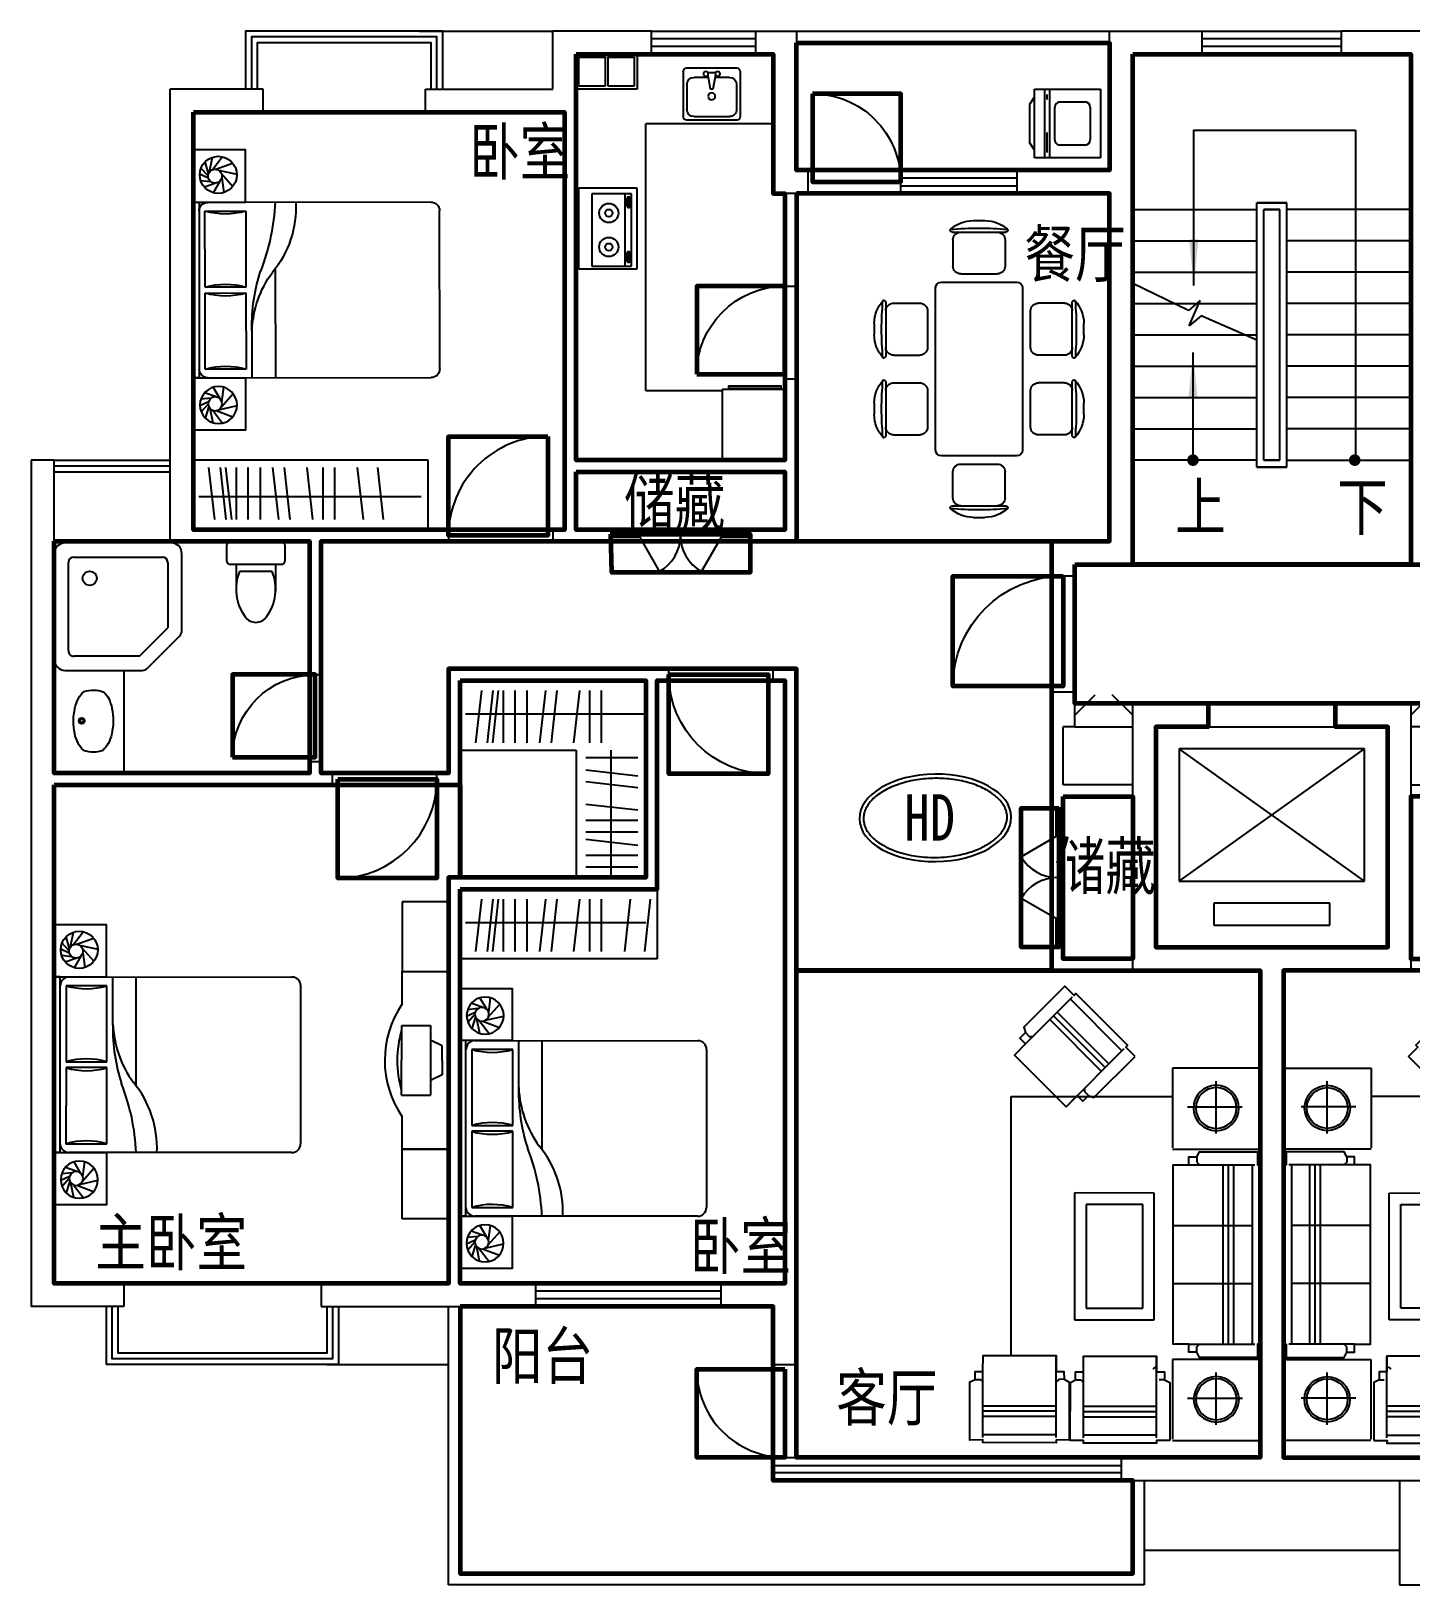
# Model space of a CAD drawing. Extents: x -631100 to -609700, y -675754 to -662354.
# Drawn here: x -631100 to -619200, y -675754 to -662354 of the extents above; entities that cross this region are included whole.
import ezdxf
from ezdxf.enums import TextEntityAlignment as Align

# ---------------------------------------------------------------- set-up
doc = ezdxf.new("R2010")
doc.units = 0
doc.header["$LTSCALE"] = 1000
doc.header["$MEASUREMENT"] = 0
doc.linetypes.add('HIDDEN2', pattern=[4, 3, -1])
doc.layers.get('0').update_dxf_attribs({"linetype": 'CONTINUOUS'})
for name, color, linetype in [('F', 8, 'CONTINUOUS'), ('F1', 223, 'CONTINUOUS'), ('FUR', 8, 'CONTINUOUS'), ('PUB_TEXT', 7, 'CONTINUOUS'), ('STAIR', 3, 'CONTINUOUS'), ('WALL', 2, 'CONTINUOUS'), ('WINDOW', 4, 'CONTINUOUS'), ('WINDOW_TEXT', 7, 'CONTINUOUS'), ('厨卫', 223, 'CONTINUOUS')]:
    doc.layers.add(name, color=color, linetype=linetype)
for name, color, linetype, lineweight in [('GT_储藏间', 50, 'CONTINUOUS', 60), ('GT_卧室', 1, 'CONTINUOUS', 60), ('GT_卫生间', 5, 'CONTINUOUS', 60), ('GT_厨房', 4, 'CONTINUOUS', 60), ('GT_客厅', 2, 'CONTINUOUS', 60), ('GT_楼梯', 130, 'CONTINUOUS', 60), ('GT_电梯', 150, 'CONTINUOUS', 60), ('GT_衣帽间', 90, 'CONTINUOUS', 60), ('GT_过道', 30, 'CONTINUOUS', 60), ('GT_门', 3, 'CONTINUOUS', 60), ('GT_阳台', 6, 'CONTINUOUS', 60), ('GT_餐厅', 3, 'CONTINUOUS', 60)]:
    doc.layers.add(name, color=color, linetype=linetype, lineweight=lineweight)
doc.styles.add('-黑体', font='simhei.ttf', dxfattribs={"width": 0.8})
doc.styles.add('DIM_FONT', font='ZBTXT.shx', dxfattribs={"width": 0.8})
doc.styles.add('SIMPLEX', font='SIMPLEX.SHX')

# ---------------------------------------------------------------- blocks, each defined once
blk = doc.blocks.new('W')
at = {"linetype": 'ByBlock'}
for p, q in [((0, 0), (0, 568.1)), ((0, 568.1), (589.95, 568.1)), ((589.95, 568.1), (589.95, 0)), ((109.25, 218.5), (109.25, 437)), ((152.95, 480.7), (437, 480.7)), ((480.7, 437), (480.7, 218.5)), ((437, 174.8), (152.95, 174.8)), ((589.95, 131.1), (0, 131.1)), ((589.95, 87.4), (0, 87.4)), ((589.95, 0), (0, 0)), ((87.4, 109.25), (43.7, 109.25)), ((65.55, 0), (131.1, -43.7)), ((546.25, 109.25), (371.45, 109.25)), ((524.4, 0), (458.85, -43.7)), ((131.1, -43.7), (458.85, -43.7))]:
    blk.add_line(p, q, dxfattribs=at)
for centre, start, end in [((152.95, 437), 90, 180), ((437, 437), 0, 90), ((152.95, 218.5), 180, 270), ((437, 218.5), 270, 0)]:
    blk.add_arc(centre, 43.7, start, end, dxfattribs=at)
blk = doc.blocks.new('A$C64F41B9B')
at = {"layer": 'F1'}
for p, q in [((513, 257), (516, 255)), ((516, 251), (516, 254))]:
    blk.add_line(p, q, dxfattribs=at)
for points in [[(12, 256, -0.098208), (73, 303, -0.066287), (156, 332, -0.052428), (266, 342, -0.052428), (376, 330, -0.066287), (459, 300, -0.093876), (516, 254, -0.171377)], [(12, 256, 0.172546), (14, 87, 0.726395)], [(518, 252, -0.172546), (514, 82, -0.726395)], [(513, 82, -0.091341), (457, 39, -0.066287), (374, 11, -0.052428), (263, 0, -0.052428), (153, 13, -0.066287), (70, 43, -0.091756), (14, 87, -0.171377)]]:
    blk.add_lwpolyline(points, format="xyb", dxfattribs=at)
for radius in [25, 15]:
    blk.add_circle((266, 272), radius, dxfattribs=at)
blk.add_arc((515, 254), 1, 359.4693, 48.1469, dxfattribs=at)
at = {"layer": 'F1', "style": 'DIM_FONT', "oblique": -180, "text_generation_flag": 4, "width": 0.8, "flags": 9}
for tag in ['XSIZE', 'YSIZE', 'XSIZE', 'YSIZE']:
    blk.add_attdef(tag, (266, 342), '', height=0.5, rotation=179.4693, dxfattribs=at)
blk = doc.blocks.new('A$C6A1B0631')
at = {"layer": 'F1'}
for p, q in [((30, 697), (470, 697)), ((0, 527), (0, 667)), ((500, 667), (500, 527)), ((470, 497), (30, 497)), ((80, 497), (80, 267)), ((390, 437), (110, 437)), ((420, 497), (420, 267))]:
    blk.add_line(p, q, dxfattribs=at)
for centre, radius, start, end in [((30, 667), 30, 90, 180), ((470, 667), 30, 0, 90), ((30, 527), 30, 180, 270), ((477, 284), 398, 157.4505, 216.6381), ((23, 284), 398, 323.3619, 22.5495), ((470, 527), 30, 270, 0), ((250, 108), 110, 213.4509, 326.5491)]:
    blk.add_arc(centre, radius, start, end, dxfattribs=at)
blk = doc.blocks.new('A$C505D2F39')
at = {"layer": 'F1'}
for p, q in [((526, 301), (0, 301)), ((0, 301), (0, 0)), ((250, 276), (25, 276)), ((25, 276), (25, 25)), ((250, 25), (250, 276)), ((501, 276), (276, 276)), ((276, 276), (276, 25)), ((501, 25), (501, 276)), ((526, 0), (526, 301)), ((0, 0), (526, 0)), ((25, 25), (250, 25)), ((276, 25), (501, 25))]:
    blk.add_line(p, q, dxfattribs=at)
blk = doc.blocks.new('M_E31EAW')
at = {"color": 0, "linetype": 'ByBlock'}
for p, q in [((0, 215), (0, -215)), ((419, 245), (31, 245)), ((82, 26), (82, 153)), ((143, 215), (358, 215)), ((419, 153), (419, -153)), ((450, -215), (450, 215)), ((41, -31), (41, 31)), ((184, 10), (61, 31)), ((184, -10), (184, 10)), ((61, -31), (184, -10)), ((82, -153), (82, -26)), ((31, -245), (419, -245)), ((358, -215), (143, -215))]:
    blk.add_line(p, q, dxfattribs=at)
for centre, radius in [((51, 51), 20.5), ((245, 0), 30.7), ((51, -51), 20.5)]:
    blk.add_circle(centre, radius, dxfattribs=at)
for centre, radius, start, end in [((31, 215), 30.7, 90, 180), ((143, 153), 61.4, 90, 180), ((358, 153), 61.4, 0, 90), ((419, 215), 30.7, 0, 90), ((31, -215), 30.7, 180, 270), ((143, -153), 61.4, 180, 270), ((358, -153), 61.4, 270, 0), ((419, -215), 30.7, 270, 0)]:
    blk.add_arc(centre, radius, start, end, dxfattribs=at)
at = {"style": 'DIM_FONT', "width": 0.8, "flags": 9}
for tag in ['XSIZE', 'YSIZE']:
    blk.add_attdef(tag, (0, 0), '', height=0.5, dxfattribs=at)
blk = doc.blocks.new('A$C11B17B17')
at = {"layer": 'FUR'}
for p, q in [((887, 1809), (986, 1809)), ((1574, 1809), (1673, 1809)), ((707, 1709), (1167, 1709)), ((712, 1641), (712, 1416)), ((1162, 1641), (1162, 1416)), ((1393, 1709), (1853, 1709)), ((1398, 1641), (1398, 1416)), ((1848, 1641), (1848, 1416)), ((779, 1349), (1094, 1349)), ((1466, 1349), (1781, 1349)), ((530, 1229), (530, 579)), ((1980, 1279), (580, 1279)), ((2030, 579), (2030, 1229)), ((100, 1134), (100, 674)), ((167, 1129), (392, 1129)), ((2392, 1129), (2167, 1129)), ((2460, 1134), (2460, 674)), ((0, 954), (0, 855)), ((460, 1062), (460, 747)), ((2100, 1062), (2100, 747)), ((2560, 954), (2560, 855)), ((167, 679), (392, 679)), ((2392, 679), (2167, 679)), ((580, 529), (1980, 529)), ((1094, 460), (779, 460)), ((1781, 460), (1466, 460)), ((712, 167), (712, 392)), ((1162, 167), (1162, 392)), ((1398, 167), (1398, 392)), ((1848, 167), (1848, 392)), ((1167, 100), (707, 100)), ((986, 0), (887, 0)), ((1853, 100), (1393, 100)), ((1673, 0), (1574, 0))]:
    blk.add_line(p, q, dxfattribs=at)
for centre, radius, start, end in [((897, 1493), 316, 91.7651, 130.7265), ((937, -969), 2713, 84.8023, 95.1977), ((976, 1493), 316, 49.2735, 88.2349), ((1584, 1493), 316, 91.7651, 130.7265), ((1623, -969), 2713, 84.8023, 95.1977), ((1663, 1493), 316, 49.2735, 88.2349), ((697, 1725), 10, 130.7265, 202.67), ((707, 1729), 20, 202.67, 270), ((779, 1641), 67.5, 90, 180), ((1094, 1641), 67.5, 0, 90), ((1167, 1729), 20, 270, 337.33), ((1176, 1725), 10, 337.33, 49.2735), ((1384, 1725), 10, 130.7265, 202.67), ((1393, 1729), 20, 202.67, 270), ((1466, 1641), 67.5, 90, 180), ((1781, 1641), 67.5, 0, 90), ((1853, 1729), 20, 270, 337.33), ((1863, 1725), 10, 337.33, 49.2735), ((779, 1416), 67.5, 180, 270), ((1094, 1416), 67.5, 270, 0), ((1466, 1416), 67.5, 180, 270), ((1781, 1416), 67.5, 270, 0), ((580, 1229), 50, 90, 180), ((1980, 1229), 50, 0, 90), ((315, 944), 316, 139.2735, 178.2349), ((2778, 904), 2713, 174.8023, 185.1977), ((84, 1143), 10, 67.33, 139.2735), ((80, 1134), 20, 0, 67.33), ((167, 1062), 67.5, 90, 180), ((392, 1062), 67.5, 0, 90), ((2167, 1062), 67.5, 90, 180), ((2392, 1062), 67.5, 0, 90), ((2480, 1134), 20, 112.67, 180), ((2476, 1143), 10, 40.7265, 112.67), ((-218, 904), 2713, 354.8023, 5.1977), ((2245, 944), 316, 1.7651, 40.7265), ((315, 864), 316, 181.7651, 220.7265), ((2245, 864), 316, 319.2735, 358.2349), ((80, 674), 20, 292.67, 0), ((167, 747), 67.5, 180, 270), ((392, 747), 67.5, 270, 0), ((2167, 747), 67.5, 180, 270), ((2392, 747), 67.5, 270, 0), ((2480, 674), 20, 180, 247.33), ((84, 665), 10, 220.7265, 292.67), ((580, 579), 50, 180, 270), ((1980, 579), 50, 270, 0), ((2476, 665), 10, 247.33, 319.2735), ((779, 392), 67.5, 90, 180), ((1094, 392), 67.5, 0, 90), ((1466, 392), 67.5, 90, 180), ((1781, 392), 67.5, 0, 90), ((779, 167), 67.5, 180, 270), ((1094, 167), 67.5, 270, 0), ((1466, 167), 67.5, 180, 270), ((1781, 167), 67.5, 270, 0), ((697, 84), 10, 157.33, 229.2735), ((707, 80), 20, 90, 157.33), ((937, 2778), 2713, 264.8023, 275.1977), ((897, 315), 316, 229.2735, 268.2349), ((976, 315), 316, 271.7651, 310.7265), ((1167, 80), 20, 22.67, 90), ((1176, 84), 10, 310.7265, 22.67), ((1384, 84), 10, 157.33, 229.2735), ((1393, 80), 20, 90, 157.33), ((1623, 2778), 2713, 264.8023, 275.1977), ((1584, 315), 316, 229.2735, 268.2349), ((1663, 315), 316, 271.7651, 310.7265), ((1853, 80), 20, 22.67, 90), ((1863, 84), 10, 310.7265, 22.67)]:
    blk.add_arc(centre, radius, start, end, dxfattribs=at)
blk = doc.blocks.new('-CG')
for p, q in [((-370, 366), (384, 366)), ((-370, -333), (-370, 355)), ((384, 366), (384, -333)), ((7, 232), (7, -220)), ((-240, 1), (232, 1)), ((384, -333), (-370, -333))]:
    blk.add_line(p, q)
for radius in [196, 176]:
    blk.add_circle((7, 11), radius)
blk = doc.blocks.new('12PCOU13')
at = {"color": 0, "linetype": 'ByBlock'}
for p, q in [((24, 37), (24, 35)), ((23, 34), (2, 34)), ((3, -34), (3, 34)), ((10, 34), (10, -34)), ((12, 34), (12, -34)), ((14, 34), (14, -34)), ((24, 35), (23, 34)), ((27, 34), (23, 34)), ((33, 11), (3, 11)), ((33, -11), (3, -11)), ((23, -34), (2, -34)), ((27, -34), (23, -34)), ((24, -35), (23, -34)), ((24, -37), (24, -35))]:
    blk.add_line(p, q, dxfattribs=at)
blk.add_lwpolyline([(1, -39), (1, -34), (0, -34), (0, 34), (1, 34), (1, 39), (23, 39), (24, 37), (27, 37), (27, 34), (33, 34), (33, -34), (27, -34), (27, -37), (24, -37), (23, -39)], close=True, dxfattribs=at)
blk = doc.blocks.new('-SOF5')
at = {"xscale": 22.75, "yscale": 22.75, "zscale": 22.75}
blk.add_blockref('12PCOU13', (-6, 890), dxfattribs=at)
blk = doc.blocks.new('A$C4D997442')
at = {"layer": 'FUR', "linetype": 'ByBlock'}
for p, q in [((1495, 3903), (1765, 3251)), ((1504, 3882), (922, 3641)), ((913, 3662), (1130, 3136)), ((982, 3494), (1565, 3735)), ((1000, 3452), (1582, 3693)), ((1017, 3410), (1600, 3651)), ((705, 3547), (123, 3305)), ((696, 3568), (966, 2916)), ((183, 3158), (766, 3399)), ((201, 3116), (783, 3357)), ((1750, 3467), (1708, 3449)), ((114, 3326), (331, 2801)), ((218, 3074), (801, 3315)), ((1083, 3191), (1096, 3220)), ((1721, 3332), (1691, 3344)), ((909, 3114), (879, 3126)), ((951, 3131), (909, 3114)), ((1041, 3173), (1083, 3191)), ((242, 2838), (284, 2855)), ((284, 2855), (297, 2885)), ((2518, 696), (1867, 966)), ((2082, 951), (2065, 909)), ((2065, 909), (2077, 879)), ((2025, 218), (2266, 801)), ((2067, 201), (2308, 783)), ((2109, 183), (2350, 766)), ((2497, 705), (2256, 123)), ((2277, 114), (1752, 331)), ((1789, 242), (1806, 284)), ((1806, 284), (1836, 297))]:
    blk.add_line(p, q, dxfattribs=at)
at = {"layer": 'FUR'}
for p, q in [((1231, 2692), (1867, 2955)), ((1867, 2955), (2285, 1945)), ((1362, 2638), (1813, 2824)), ((1813, 2824), (2155, 1999)), ((1650, 1681), (1231, 2692)), ((1704, 1812), (1362, 2638)), ((2285, 1945), (1650, 1681)), ((2155, 1999), (1704, 1812))]:
    blk.add_line(p, q, dxfattribs=at)
at = {"layer": 'FUR', "linetype": 'HIDDEN2'}
for p, q in [((609, 2768), (1464, 705)), ((1464, 705), (2749, 1237))]:
    blk.add_line(p, q, dxfattribs=at)
at = {"layer": 'FUR', "linetype": 'ByBlock'}
for points in [[(1592, 3968), (1486, 3924), (1478, 3945), (895, 3704), (904, 3683), (799, 3639), (991, 3177), (1041, 3173), (1067, 3110), (1130, 3136), (1183, 3010), (1765, 3251), (1713, 3378), (1776, 3404), (1750, 3467), (1783, 3505)], [(793, 3632), (687, 3589), (679, 3610), (96, 3368), (105, 3347), (0, 3304), (192, 2841), (242, 2838), (268, 2775), (331, 2801), (384, 2675), (966, 2916), (914, 3042), (977, 3068), (951, 3131), (984, 3170)], [(2583, 793), (2539, 687), (2560, 679), (2319, 96), (2298, 105), (2255, 0), (1792, 192), (1789, 242), (1726, 268), (1752, 331), (1626, 384), (1867, 966), (1993, 914), (2019, 977), (2082, 951), (2120, 984)]]:
    blk.add_lwpolyline(points, close=True, dxfattribs=at)
at = {"layer": 'FUR', "rotation": 22.50000000001256}
for p in [(2096, 3780), (3057, 1459)]:
    blk.add_blockref('-CG', p, dxfattribs=at)
at = {"layer": 'FUR', "xscale": -1, "rotation": 22.50000000001256}
blk.add_blockref('-SOF5', (3260, 1960), dxfattribs=at)
blk = doc.blocks.new('M_C5')
for p, q in [((-60, 63), (-50, 152)), ((-28, 86), (7, 160)), ((-9, 88), (59, 149)), ((-54, -14), (-154, 45)), ((-71, 21), (-106, 120)), ((12, 83), (112, 114)), ((26, 75), (152, 50)), ((42, 53), (156, -35)), ((48, 21), (102, -123)), ((-26, -30), (-153, -47)), ((14, -26), (-99, -126)), ((41, -2), (5, -160))]:
    blk.add_line(p, q)
for centre, radius in [((0, 0), 160), ((-11, 28), 60)]:
    blk.add_circle(centre, radius)
at = {"width": 0.8, "flags": 9}
for tag in ['XSIZE', 'YSIZE']:
    blk.add_attdef(tag, (0, 0), '', height=0.5, dxfattribs=at)
blk = doc.blocks.new('A$C20066346')
at = {"layer": 'FUR'}
for p, q in [((0, 2133), (0, 2733)), ((0, 2733), (400, 2733)), ((400, 2733), (400, 2133)), ((0, 600), (0, 2134)), ((0, 2134), (400, 2134)), ((400, 2133), (0, 2133)), ((400, 2134), (400, 1853)), ((400, 880), (400, 600)), ((400, 600), (0, 600)), ((400, 600), (0, 600)), ((0, 600), (0, 0)), ((400, 0), (400, 600)), ((0, 0), (400, 0))]:
    blk.add_line(p, q, dxfattribs=at)
at = {"layer": 'FUR', "linetype": 'ByBlock'}
for p, q in [((404, 1667), (154, 1667)), ((154, 1067), (154, 1667)), ((404, 1667), (404, 1067)), ((54, 1492), (154, 1542)), ((54, 1367), (54, 1492)), ((54, 1367), (54, 1242)), ((54, 1242), (154, 1192)), ((404, 1067), (154, 1067))]:
    blk.add_line(p, q, dxfattribs=at)
at = {"layer": 'FUR'}
blk.add_arc((-315, 1367), 865, 325.7553, 34.2447, dxfattribs=at)
at = {"layer": 'FUR', "linetype": 'ByBlock'}
blk.add_arc((-483, 1367), 925, 343.6295, 16.3705, dxfattribs=at)
blk = doc.blocks.new('BED2')
at = {"layer": 'FUR'}
for p, q in [((-2124, -681), (-2124, 681)), ((-2049, 757), (-126, 757)), ((-101, 681), (-454, 681)), ((-454, 681), (-454, 25)), ((-101, 25), (-101, 681)), ((-50, 757), (-50, -757)), ((-50, 757), (0, 757)), ((0, 757), (0, -757)), ((-707, 177), (-707, -757)), ((-454, 25), (-101, 25)), ((-101, -25), (-454, -25)), ((-454, -25), (-454, -681)), ((-101, -681), (-101, -25)), ((-505, -341), (-505, -757)), ((-126, -757), (-2049, -757)), ((-454, -681), (-101, -681)), ((-50, -757), (0, -757))]:
    blk.add_line(p, q, dxfattribs=at)
for centre, radius, start, end in [((-2049, 681), 75.7, 90, 180), ((6, 719), 892, 177.5673, 219.5461), ((1149, 842), 1857, 182.616, 201.4069), ((-278, 1287), 631, 253.7398, 286.2602), ((-126, 681), 75.7, 0, 90), ((-1432, -394), 928, 2.5398, 36.0403), ((-2088, -320), 1584, 359.2582, 17.8034), ((-278, -580), 631, 73.7398, 106.2602), ((-278, 580), 631, 253.7398, 286.2602), ((-278, -1287), 631, 73.7398, 106.2602), ((-2049, -681), 75.7, 180, 270), ((-126, -681), 75.7, 270, 0)]:
    blk.add_arc(centre, radius, start, end, dxfattribs=at)
blk = doc.blocks.new('_WBLK')
for p, q in [((-0.5, 0.5), (0.5, 0.5)), ((0.5, 0.167), (-0.5, 0.167)), ((0.5, -0.167), (-0.5, -0.167)), ((-0.5, -0.5), (0.5, -0.5))]:
    blk.add_line(p, q)
at = {"layer": 'WINDOW_TEXT', "style": 'SIMPLEX', "flags": 9}
blk.add_attdef('A', text='', height=1, dxfattribs=at).set_placement((0, 1.5), align=Align.MIDDLE)
blk = doc.blocks.new('_ARROW')
blk.add_solid([(0, 0), (-1, 0.1), (-1, -0.1)])
blk = doc.blocks.new('_DBLK')
blk.add_line((-0.45, 0), (-0.45, -0.95))
blk.add_arc((-0.45, 0), 0.95, 270, 0)
at = {"layer": 'WINDOW_TEXT', "style": 'SIMPLEX', "flags": 9}
blk.add_attdef('A', text='', height=1, dxfattribs=at).set_placement((0, 1.5), align=Align.MIDDLE)
blk = doc.blocks.new('M_A7VJZ')
for p, q in [((-0.5, 0), (-0.146, -0.354)), ((0.5, 0), (0.146, -0.354))]:
    blk.add_line(p, q)
blk = doc.blocks.new('M_A8WDW')
for p, q in [((-0.5, 0.011), (-0.299, 0.011)), ((-0.3, 0), (-0.15, -0.26)), ((-0.299, -0.013), (-0.299, 0.013)), ((0.3, 0), (0.15, -0.26)), ((0.299, -0.013), (0.299, 0.013)), ((0.299, 0.011), (0.5, 0.011)), ((-0.5, -0.011), (-0.299, -0.011)), ((0.299, -0.011), (0.5, -0.011))]:
    blk.add_line(p, q)
for centre, start, end in [((-0.3, 0), 300, 0), ((0.3, 0), 180, 240)]:
    blk.add_arc(centre, 0.3, start, end)
blk = doc.blocks.new('M_E27FMO')
at = {"color": 0, "linetype": 'ByBlock'}
for p, q in [((-185.9, 0.6), (-549.7, 0.6)), ((-599.7, -49.4), (-599.7, -549.4)), ((-508.1, -66.1), (-199.7, -66.1)), ((-66.4, -199.4), (-199.7, -66.1)), ((-9.5, -162.1), (-162.4, -9.2)), ((-533.1, -507.8), (-533.1, -91.1)), ((-66.4, -199.4), (-66.4, -507.8)), ((0.3, -549.4), (0.3, -185.6)), ((-91.4, -532.8), (-508.1, -532.8)), ((-549.7, -599.4), (-49.7, -599.4))]:
    blk.add_line(p, q, dxfattribs=at)
blk.add_circle((-433.1, -432.8), 33.3, dxfattribs=at)
for centre, radius, start, end in [((-549.7, -49.4), 50, 90, 180), ((-185.9, -32.8), 33.3, 45, 90), ((-508.1, -91.1), 25, 90, 180), ((-33.1, -185.6), 33.3, 0, 45), ((-508.1, -507.8), 25, 180, 270), ((-91.4, -507.8), 25, 270, 0), ((-549.7, -549.4), 50, 180, 270), ((-49.7, -549.4), 50, 270, 0)]:
    blk.add_arc(centre, radius, start, end, dxfattribs=at)
at = {"style": 'DIM_FONT', "width": 0.8, "flags": 9}
for tag in ['XSIZE', 'YSIZE']:
    blk.add_attdef(tag, (0, 0), '', height=0.5, dxfattribs=at)

msp = doc.modelspace()

# ---------------------------------------------------------------- linework, layer by layer
at = {"layer": 'F1'}
for p, q in [((-624700, -663154), (-625800, -663154)), ((-625800, -665454), (-625800, -663154)), ((-625921, -663758), (-626264, -663758)), ((-626264, -663758), (-626264, -664381)), ((-625977, -664381), (-625977, -663758)), ((-625953, -663783), (-625943, -663783)), ((-625928, -663800), (-625945, -663800)), ((-625945, -663800), (-625945, -663865)), ((-625928, -663865), (-625928, -663800)), ((-625921, -664381), (-625921, -663758)), ((-625955, -663875), (-625943, -663875)), ((-625945, -663865), (-625928, -663865)), ((-625955, -664348), (-625943, -664348)), ((-625953, -664256), (-625943, -664256)), ((-625945, -664273), (-625945, -664338)), ((-625928, -664273), (-625945, -664273)), ((-625945, -664338), (-625928, -664338)), ((-625928, -664338), (-625928, -664273)), ((-626264, -664381), (-625921, -664381)), ((-625140, -665444), (-625140, -666054)), ((-624600, -665444), (-625140, -665444)), ((-625800, -665454), (-625140, -665454)), ((-630300, -667867), (-630300, -668754))]:
    msp.add_line(p, q, dxfattribs=at)
at = {"layer": 'F1', "linetype": 'Continuous'}
for p, q in [((-626377, -664407), (-626377, -663707)), ((-626377, -663707), (-625877, -663707)), ((-625877, -663707), (-625877, -664407)), ((-625877, -664407), (-626377, -664407))]:
    msp.add_line(p, q, dxfattribs=at)
at = {"layer": 'F1'}
for points in [[(-625953, -663783, 0.259034), (-625957, -663785, 0.076276), (-625962, -663797, 0.036515), (-625964, -663810, 0.026615), (-625965, -663829, 0.026615), (-625964, -663848, 0.036515), (-625962, -663862, 0.076276), (-625957, -663873, 0.259034), (-625953, -663875, 0.078462), (-625952, -663875, 0.056762)], [(-625943, -663783, 0.259034), (-625946, -663785, 0.076276), (-625951, -663797, 0.036515), (-625954, -663810, 0.026615), (-625955, -663829, 0.026615), (-625954, -663848, 0.036515), (-625951, -663862, 0.076276), (-625946, -663873, 0.259034), (-625943, -663875, 0.259034), (-625939, -663873, 0.056762), (-625935, -663865, 0.036515)], [(-625934, -663800, 0.008736), (-625935, -663797, 0.076276), (-625939, -663785, 0.259034), (-625943, -663783, 0.259034)], [(-625953, -664256, 0.259034), (-625957, -664258, 0.076276), (-625962, -664270, 0.036515), (-625964, -664283, 0.026615), (-625965, -664302, 0.026615), (-625964, -664321, 0.036515), (-625962, -664335, 0.076276), (-625957, -664346, 0.259034), (-625953, -664348, 0.078462), (-625952, -664348, 0.056762)], [(-625943, -664256, 0.259034), (-625946, -664258, 0.076276), (-625951, -664270, 0.036515), (-625954, -664283, 0.026615), (-625955, -664302, 0.026615), (-625954, -664321, 0.036515), (-625951, -664335, 0.076276), (-625946, -664346, 0.259034), (-625943, -664348, 0.259034), (-625939, -664346, 0.056762), (-625935, -664338, 0.036515)], [(-625934, -664273, 0.008736), (-625935, -664270, 0.076276), (-625939, -664258, 0.259034), (-625943, -664256, 0.259034)]]:
    msp.add_lwpolyline(points, format="xyb", dxfattribs=at)
msp.add_lwpolyline([(-625082, -665437), (-625082, -665412), (-624635, -665412), (-624635, -665437)], close=True, dxfattribs=at)
at = {"layer": 'F1', "linetype": 'Continuous'}
for centre, radius in [((-626118, -663923), 82.5), ((-626118, -663923), 31.6), ((-626118, -664216), 82.5), ((-626118, -664216), 31.6)]:
    msp.add_circle(centre, radius, dxfattribs=at)
at = {"layer": 'FUR'}
for p, q in [((-627676, -666054), (-629700, -666054)), ((-627676, -666654), (-627676, -666054)), ((-629517, -666567), (-629567, -666117)), ((-629417, -666567), (-629467, -666117)), ((-629370, -666567), (-629420, -666117)), ((-629329, -666567), (-629329, -666117)), ((-629229, -666567), (-629229, -666117)), ((-629123, -666567), (-629123, -666117)), ((-628965, -666567), (-629015, -666117)), ((-628865, -666567), (-628915, -666117)), ((-628670, -666567), (-628720, -666117)), ((-628582, -666567), (-628582, -666117)), ((-628482, -666567), (-628482, -666117)), ((-628234, -666567), (-628284, -666117)), ((-628060, -666567), (-628110, -666117)), ((-629655, -666367), (-627737, -666367)), ((-627217, -668041), (-627267, -668491)), ((-627117, -668041), (-627167, -668491)), ((-627071, -668041), (-627121, -668491)), ((-627029, -668041), (-627029, -668491)), ((-626929, -668041), (-626929, -668491)), ((-626824, -668041), (-626824, -668491)), ((-626665, -668041), (-626715, -668491)), ((-626565, -668041), (-626615, -668491)), ((-626371, -668041), (-626421, -668491)), ((-626283, -668041), (-626283, -668491)), ((-626183, -668041), (-626183, -668491)), ((-627355, -668241), (-625800, -668241)), ((-627400, -668554), (-626400, -668554)), ((-626400, -668554), (-626400, -669654)), ((-625867, -668620), (-626317, -668620)), ((-626100, -668554), (-626100, -669654)), ((-625867, -668779), (-626317, -668729)), ((-625867, -668879), (-626317, -668829)), ((-625867, -669073), (-626317, -669023)), ((-625867, -669161), (-626317, -669161)), ((-625867, -669261), (-626317, -669261)), ((-625867, -669376), (-626317, -669326)), ((-625867, -669464), (-626317, -669464)), ((-625867, -669564), (-626317, -669564)), ((-627217, -669841), (-627267, -670291)), ((-627117, -669841), (-627167, -670291)), ((-627071, -669841), (-627121, -670291)), ((-627029, -669841), (-627029, -670291)), ((-626929, -669841), (-626929, -670291)), ((-626824, -669841), (-626824, -670291)), ((-626665, -669841), (-626715, -670291)), ((-626565, -669841), (-626615, -670291)), ((-626371, -669841), (-626421, -670291)), ((-626283, -669841), (-626283, -670291)), ((-626183, -669841), (-626183, -670291)), ((-625934, -669841), (-625984, -670291)), ((-625760, -669841), (-625810, -670291)), ((-625700, -669754), (-625700, -670354)), ((-627355, -670041), (-625800, -670041)), ((-625700, -670354), (-627400, -670354))]:
    msp.add_line(p, q, dxfattribs=at)
for points in [[(-629702, -663828), (-629252, -663828), (-629252, -663378), (-629702, -663378)], [(-629700, -665345), (-629250, -665345), (-629250, -665795), (-629700, -665795)], [(-630900, -670511), (-630450, -670511), (-630450, -670061), (-630900, -670061)], [(-627400, -670610), (-626950, -670610), (-626950, -671060), (-627400, -671060)], [(-630900, -672025), (-630450, -672025), (-630450, -672475), (-630900, -672475)], [(-627401, -672574), (-626951, -672574), (-626951, -673024), (-627401, -673024)]]:
    msp.add_lwpolyline(points, close=True, dxfattribs=at)
at = {"layer": 'GT_储藏间'}
for points in [[(-626400, -666154), (-624600, -666154), (-624600, -666654), (-626400, -666654), (-626400, -666154)], [(-622200, -668954), (-621600, -668954), (-621600, -670354), (-622200, -670354), (-622200, -668954)], [(-618600, -668954), (-619200, -668954), (-619200, -670354), (-618600, -670354), (-618600, -668954)]]:
    msp.add_lwpolyline(points, dxfattribs=at)
at = {"layer": 'GT_卧室'}
for points in [[(-629700, -663054), (-626500, -663054), (-626500, -666654), (-629700, -666654), (-629700, -663054)], [(-627400, -669754), (-625700, -669754), (-625700, -667954), (-624600, -667954), (-624600, -673154), (-627400, -673154), (-627400, -669754)], [(-630900, -668854), (-627400, -668854), (-627400, -669654), (-627500, -669654), (-627500, -673154), (-630900, -673154), (-630900, -668854)]]:
    msp.add_lwpolyline(points, dxfattribs=at)
at = {"layer": 'GT_卫生间'}
msp.add_lwpolyline([(-630900, -666754), (-628700, -666754), (-628700, -668754), (-630900, -668754), (-630900, -666754)], dxfattribs=at)
at = {"layer": 'GT_厨房'}
msp.add_lwpolyline([(-626400, -662554), (-624700, -662554), (-624700, -663754), (-624600, -663754), (-624600, -666054), (-626400, -666054), (-626400, -662554)], dxfattribs=at)
at = {"layer": 'GT_客厅'}
for points in [[(-624500, -670454), (-620500, -670454), (-620500, -674654), (-624500, -674654), (-624500, -670454)], [(-616300, -670454), (-620300, -670454), (-620300, -674654), (-616300, -674654), (-616300, -670454)]]:
    msp.add_lwpolyline(points, dxfattribs=at)
at = {"layer": 'GT_楼梯'}
msp.add_lwpolyline([(-621600, -662554), (-619200, -662554), (-619200, -666954), (-621600, -666954), (-621600, -662554)], dxfattribs=at)
at = {"layer": 'GT_电梯'}
msp.add_lwpolyline([(-620950, -668154), (-620950, -668354), (-621400, -668354), (-621400, -670254), (-619400, -670254), (-619400, -668354), (-619850, -668354), (-619850, -668154), (-620950, -668154)], dxfattribs=at)
at = {"layer": 'GT_衣帽间'}
msp.add_lwpolyline([(-627400, -667954), (-625800, -667954), (-625800, -669654), (-627400, -669654), (-627400, -667954)], dxfattribs=at)
at = {"layer": 'GT_过道'}
for points in [[(-622300, -666754), (-622300, -670454), (-624500, -670454), (-624500, -667854), (-627500, -667854), (-627500, -668754), (-628600, -668754), (-628600, -666754), (-622300, -666754)], [(-622100, -666954), (-618700, -666954), (-618700, -668154), (-622100, -668154), (-622100, -666954)]]:
    msp.add_lwpolyline(points, dxfattribs=at)
at = {"layer": 'GT_门'}
for points in [[(-624360, -662894), (-624360, -663654), (-623600, -663654), (-623600, -662894), (-624360, -662894)], [(-625360, -665314), (-624600, -665314), (-624600, -664554), (-625360, -664554), (-625360, -665314)], [(-626645, -665849), (-626645, -666704), (-627500, -666704), (-627500, -665849), (-626645, -665849)], [(-626100, -666691), (-624900, -666691), (-624900, -667023), (-626093, -667023), (-626100, -666691)], [(-622200, -667054), (-622200, -668004), (-623150, -668004), (-623150, -667054), (-622200, -667054)], [(-629363, -668616), (-628650, -668616), (-628650, -667904), (-629363, -667904), (-629363, -668616)], [(-625600, -667904), (-624745, -667904), (-624745, -668759), (-625600, -668759), (-625600, -667904)], [(-628455, -668804), (-627600, -668804), (-627600, -669659), (-628455, -669659), (-628455, -668804)], [(-622237, -669054), (-622237, -670254), (-622562, -670254), (-622562, -669054), (-622237, -669054)], [(-624600, -673894), (-624600, -674654), (-625360, -674654), (-625360, -673894), (-624600, -673894)]]:
    msp.add_lwpolyline(points, dxfattribs=at)
at = {"layer": 'GT_阳台'}
for points in [[(-624500, -662454), (-621800, -662454), (-621800, -663554), (-624500, -663554), (-624500, -662454)], [(-627400, -673354), (-627400, -675654), (-621600, -675654), (-621600, -674854), (-624700, -674854), (-624700, -673354), (-627400, -673354)]]:
    msp.add_lwpolyline(points, dxfattribs=at)
at = {"layer": 'GT_餐厅'}
msp.add_lwpolyline([(-624500, -663754), (-624500, -666754), (-621800, -666754), (-621800, -663754), (-624500, -663754)], dxfattribs=at)
at = {"layer": 'PUB_TEXT', "extrusion": (0, 0, -1)}
msp.add_ellipse((-623302, -669139), major_axis=(655, 8), ratio=0.575668, dxfattribs=at)
at = {"layer": 'PUB_TEXT'}
msp.add_open_spline([(-622683, -669131), (-622683, -669143), (-622684, -669155), (-622688, -669178), (-622692, -669190), (-622701, -669214), (-622706, -669226), (-622720, -669249), (-622728, -669261), (-622747, -669284), (-622758, -669295), (-622781, -669317), (-622794, -669328), (-622822, -669349), (-622837, -669359), (-622869, -669378), (-622887, -669387), (-622923, -669405), (-622942, -669413), (-622981, -669428), (-623001, -669434), (-623044, -669447), (-623065, -669452), (-623110, -669462), (-623132, -669466), (-623186, -669474), (-623218, -669477), (-623281, -669481), (-623313, -669481), (-623377, -669479), (-623409, -669477), (-623471, -669469), (-623501, -669464), (-623561, -669452), (-623589, -669444), (-623644, -669426), (-623670, -669416), (-623719, -669394), (-623742, -669382), (-623781, -669359), (-623797, -669348), (-623826, -669325), (-623839, -669313), (-623863, -669289), (-623873, -669276), (-623891, -669251), (-623898, -669238), (-623910, -669212), (-623914, -669199), (-623920, -669173), (-623922, -669160), (-623922, -669134), (-623921, -669121), (-623915, -669095), (-623911, -669082), (-623900, -669056), (-623893, -669043), (-623876, -669017), (-623866, -669004), (-623844, -668979), (-623831, -668967), (-623802, -668943), (-623786, -668932), (-623752, -668910), (-623734, -668899), (-623695, -668880), (-623675, -668871), (-623632, -668854), (-623610, -668846), (-623563, -668832), (-623539, -668826), (-623490, -668816), (-623465, -668811), (-623414, -668804), (-623388, -668802), (-623336, -668798), (-623310, -668798), (-623258, -668798), (-623232, -668799), (-623180, -668803), (-623154, -668806), (-623104, -668814), (-623080, -668819), (-623032, -668830), (-623008, -668837), (-622964, -668851), (-622942, -668859), (-622901, -668877), (-622882, -668886), (-622845, -668906), (-622828, -668917), (-622796, -668939), (-622782, -668951), (-622756, -668975), (-622745, -668987), (-622725, -669012), (-622716, -669025), (-622702, -669051), (-622696, -669064), (-622688, -669089), (-622685, -669102), (-622683, -669121), (-622683, -669126), (-622683, -669131)], degree=3, knots=[0, 0, 0, 0, 0.111955, 0.111955, 0.22391, 0.22391, 0.335866, 0.335866, 0.447821, 0.447821, 0.559776, 0.559776, 0.671731, 0.671731, 0.783686, 0.783686, 0.895642, 0.895642, 1.007597, 1.007597, 1.119552, 1.119552, 1.231507, 1.231507, 1.343463, 1.343463, 1.494306, 1.494306, 1.645149, 1.645149, 1.795993, 1.795993, 1.946836, 1.946836, 2.09768, 2.09768, 2.248523, 2.248523, 2.399367, 2.399367, 2.523005, 2.523005, 2.646644, 2.646644, 2.770283, 2.770283, 2.893921, 2.893921, 3.01756, 3.01756, 3.141199, 3.141199, 3.264838, 3.264838, 3.388476, 3.388476, 3.512115, 3.512115, 3.635754, 3.635754, 3.759392, 3.759392, 3.883031, 3.883031, 4.00667, 4.00667, 4.130308, 4.130308, 4.253947, 4.253947, 4.377586, 4.377586, 4.501224, 4.501224, 4.624863, 4.624863, 4.748502, 4.748502, 4.87214, 4.87214, 4.995779, 4.995779, 5.119418, 5.119418, 5.243056, 5.243056, 5.366695, 5.366695, 5.490334, 5.490334, 5.613973, 5.613973, 5.737611, 5.737611, 5.86125, 5.86125, 5.984889, 5.984889, 6.108527, 6.108527, 6.232166, 6.232166, 6.283185, 6.283185, 6.283185, 6.283185], dxfattribs=at)
at = {"layer": 'STAIR'}
for p, q in [((-627750, -662354), (-626600, -662354)), ((-624500, -662354), (-621800, -662354)), ((-624500, -662454), (-621800, -662454)), ((-619678, -663208), (-619678, -666054)), ((-620530, -663834), (-620270, -663834)), ((-620530, -666114), (-620530, -663834)), ((-620270, -663834), (-620530, -663834)), ((-620270, -666114), (-620270, -663834)), ((-621600, -663894), (-620530, -663894)), ((-620470, -663894), (-620330, -663894)), ((-620470, -666054), (-620470, -663894)), ((-620330, -663894), (-620470, -663894)), ((-620330, -666054), (-620330, -663894)), ((-619200, -663894), (-620270, -663894)), ((-621600, -664164), (-620530, -664164)), ((-619200, -664164), (-620270, -664164)), ((-621600, -664434), (-620530, -664434)), ((-619200, -664434), (-620270, -664434)), ((-621120, -664763), (-621600, -664532)), ((-621600, -664704), (-620530, -664704)), ((-621017, -664677), (-621120, -664763)), ((-621112, -664897), (-621017, -664677)), ((-619200, -664704), (-620270, -664704)), ((-621010, -664811), (-621112, -664897)), ((-620530, -665019), (-621010, -664811)), ((-621600, -664974), (-620530, -664974)), ((-619200, -664974), (-620270, -664974)), ((-621600, -665244), (-620530, -665244)), ((-619200, -665244), (-620270, -665244)), ((-621600, -665514), (-620530, -665514)), ((-619200, -665514), (-620270, -665514)), ((-621600, -665784), (-620530, -665784)), ((-619200, -665784), (-620270, -665784)), ((-620530, -666054), (-621600, -666054)), ((-620270, -666114), (-620530, -666114)), ((-620530, -666114), (-620270, -666114)), ((-620330, -666054), (-620470, -666054)), ((-620470, -666054), (-620330, -666054)), ((-620270, -666054), (-619200, -666054)), ((-620950, -668354), (-619850, -668354)), ((-619600, -669684), (-621200, -668544)), ((-621200, -669684), (-619600, -668544)), ((-621200, -668544), (-621200, -669684)), ((-619600, -668544), (-621200, -668544)), ((-619600, -669684), (-619600, -668544)), ((-621200, -669684), (-619600, -669684)), ((-620900, -669874), (-620900, -670064)), ((-619900, -669874), (-620900, -669874)), ((-619900, -670064), (-619900, -669874)), ((-620900, -670064), (-619900, -670064)), ((-627500, -675754), (-627500, -673354)), ((-627400, -675654), (-627400, -673354)), ((-628550, -673854), (-627500, -673854)), ((-621600, -674854), (-621600, -675654)), ((-621500, -674854), (-621500, -675754)), ((-619300, -674854), (-619300, -675754)), ((-621500, -675454), (-619300, -675454)), ((-621500, -675754), (-627500, -675754)), ((-621600, -675654), (-627400, -675654)), ((-619300, -675754), (-613300, -675754))]:
    msp.add_line(p, q, dxfattribs=at)
for points in [[(-621073, -664549), (-621073, -663208), (-619678, -663208)], [(-621080, -665125), (-621080, -666054)]]:
    msp.add_lwpolyline(points, dxfattribs=at)
at = {"layer": 'STAIR', "const_width": 50}
for points in [[(-621105, -666054, 1), (-621055, -666054, 1)], [(-619710, -666054, 1), (-619660, -666054, 1)]]:
    msp.add_lwpolyline(points, format="xyb", close=True, dxfattribs=at)
at = {"layer": 'WALL'}
for p, q in [((-625750, -662354), (-626600, -662354)), ((-626600, -662854), (-626600, -662354)), ((-625750, -662554), (-625750, -662354)), ((-624850, -662354), (-624500, -662354)), ((-624850, -662554), (-624850, -662354)), ((-624500, -662354), (-624500, -663554)), ((-621800, -662354), (-621000, -662354)), ((-621800, -663554), (-621800, -662354)), ((-621000, -662554), (-621000, -662354)), ((-619800, -662554), (-619800, -662354)), ((-619000, -662354), (-619800, -662354)), ((-626400, -662554), (-625750, -662554)), ((-626400, -666054), (-626400, -662554)), ((-624850, -662554), (-624700, -662554)), ((-624700, -662554), (-624700, -663754)), ((-621600, -662554), (-621000, -662554)), ((-621600, -666954), (-621600, -662554)), ((-619800, -662554), (-619200, -662554)), ((-619200, -662554), (-619200, -666954)), ((-629900, -666754), (-629900, -662854)), ((-629100, -662854), (-629900, -662854)), ((-629100, -663054), (-629100, -662854)), ((-627700, -662854), (-626600, -662854)), ((-627700, -663054), (-627700, -662854)), ((-629700, -666654), (-629700, -663054)), ((-629100, -663054), (-629700, -663054)), ((-627700, -663054), (-626500, -663054)), ((-626500, -666654), (-626500, -663054)), ((-624400, -663554), (-624500, -663554)), ((-624400, -663754), (-624400, -663554)), ((-622600, -663554), (-622600, -663754)), ((-622600, -663554), (-621800, -663554)), ((-624400, -663754), (-624700, -663754)), ((-622600, -663754), (-621800, -663754)), ((-621800, -666754), (-621800, -663754)), ((-624600, -665354), (-624600, -666054)), ((-624600, -665354), (-624500, -665354)), ((-624500, -665354), (-624500, -666754)), ((-631100, -666054), (-631100, -673354)), ((-630900, -666054), (-631100, -666054)), ((-630900, -668754), (-630900, -666054)), ((-626400, -666054), (-624600, -666054)), ((-626400, -666654), (-626400, -666154)), ((-626400, -666154), (-624600, -666154)), ((-624600, -666154), (-624600, -666654)), ((-629900, -666754), (-628700, -666754)), ((-629700, -666654), (-627500, -666654)), ((-628700, -666754), (-628700, -667904)), ((-628600, -666754), (-628600, -667904)), ((-628600, -666754), (-627500, -666754)), ((-627500, -666654), (-627500, -666754)), ((-626600, -666654), (-626500, -666654)), ((-626600, -666654), (-626600, -666754)), ((-626600, -666754), (-626100, -666754)), ((-626400, -666654), (-626100, -666654)), ((-626100, -666654), (-626100, -666754)), ((-624900, -666654), (-624600, -666654)), ((-624900, -666654), (-624900, -666754)), ((-624900, -666754), (-624500, -666754)), ((-621800, -666754), (-622300, -666754)), ((-622300, -667054), (-622300, -666754)), ((-622100, -667054), (-622100, -666954)), ((-621600, -666954), (-622100, -666954)), ((-618700, -666954), (-619200, -666954)), ((-622100, -667054), (-622300, -667054)), ((-627500, -668754), (-627500, -667854)), ((-627500, -667854), (-625600, -667854)), ((-625600, -667954), (-625600, -667854)), ((-624700, -667954), (-624700, -667854)), ((-624500, -667854), (-624700, -667854)), ((-624500, -667854), (-624500, -673854)), ((-628700, -667904), (-628600, -667904)), ((-627400, -668854), (-627400, -667954)), ((-627400, -667954), (-625800, -667954)), ((-625800, -667954), (-625800, -669654)), ((-625600, -667954), (-625700, -667954)), ((-625700, -667954), (-625700, -669754)), ((-624600, -667954), (-624700, -667954)), ((-624600, -667954), (-624600, -673154)), ((-622100, -668054), (-622300, -668054)), ((-622300, -669054), (-622300, -668054)), ((-622100, -668354), (-622100, -668054)), ((-621600, -670454), (-621600, -668154)), ((-620950, -668154), (-621600, -668154)), ((-620950, -668154), (-620950, -668354)), ((-619850, -668154), (-619850, -668354)), ((-619200, -668154), (-619850, -668154)), ((-619200, -668154), (-619200, -670454)), ((-622100, -668354), (-622200, -668354)), ((-622200, -668854), (-622200, -668354)), ((-620950, -668354), (-621400, -668354)), ((-621400, -670254), (-621400, -668354)), ((-619400, -668354), (-619850, -668354)), ((-619400, -670254), (-619400, -668354)), ((-628700, -668654), (-628700, -668754)), ((-628700, -668654), (-628600, -668654)), ((-628600, -668654), (-628600, -668754)), ((-630900, -668754), (-628700, -668754)), ((-628600, -668754), (-628500, -668754)), ((-628500, -668854), (-628500, -668754)), ((-627600, -668754), (-627500, -668754)), ((-627600, -668854), (-627600, -668754)), ((-630900, -668854), (-628500, -668854)), ((-630900, -673154), (-630900, -668854)), ((-627600, -668854), (-627400, -668854)), ((-621600, -668854), (-622200, -668854)), ((-619200, -668854), (-618600, -668854)), ((-622200, -669054), (-622300, -669054)), ((-621600, -668954), (-622200, -668954)), ((-622200, -669054), (-622200, -668954)), ((-619200, -668954), (-618600, -668954)), ((-627500, -673154), (-627500, -669654)), ((-627500, -669654), (-625800, -669654)), ((-627400, -669754), (-625700, -669754)), ((-627400, -673154), (-627400, -669754)), ((-622300, -670454), (-622300, -670254)), ((-622200, -670254), (-622300, -670254)), ((-622200, -670354), (-622200, -670254)), ((-619400, -670254), (-621400, -670254)), ((-621600, -670354), (-622200, -670354)), ((-619200, -670354), (-618600, -670354)), ((-620500, -670454), (-622300, -670454)), ((-620500, -674654), (-620500, -670454)), ((-620300, -674654), (-620300, -670454)), ((-620300, -670454), (-618500, -670454)), ((-630300, -673154), (-630900, -673154)), ((-630300, -673154), (-630300, -673354)), ((-628600, -673154), (-627500, -673154)), ((-628600, -673154), (-628600, -673354)), ((-627400, -673154), (-626750, -673154)), ((-626750, -673154), (-626750, -673354)), ((-625150, -673354), (-625150, -673154)), ((-625150, -673154), (-624600, -673154)), ((-630300, -673354), (-631100, -673354)), ((-628600, -673354), (-626750, -673354)), ((-625150, -673354), (-624700, -673354)), ((-624700, -673354), (-624700, -673854)), ((-624700, -673854), (-624500, -673854)), ((-621700, -674654), (-621700, -674854)), ((-621700, -674654), (-620500, -674654)), ((-619100, -674654), (-620300, -674654)), ((-621700, -674854), (-619100, -674854))]:
    msp.add_line(p, q, dxfattribs=at)
at = {"layer": 'WINDOW'}
for p, q in [((-629100, -663054), (-627700, -663054)), ((-623600, -663554), (-624400, -663554)), ((-623600, -663754), (-623600, -663554)), ((-624600, -665354), (-624600, -663754)), ((-624500, -663754), (-624500, -664554)), ((-624600, -664554), (-624500, -664554)), ((-630900, -666054), (-629900, -666054)), ((-630900, -666104), (-629900, -666104)), ((-630900, -666154), (-629900, -666154)), ((-629900, -666754), (-630900, -666754)), ((-622100, -667054), (-622100, -668054)), ((-628700, -668654), (-628700, -667904)), ((-621600, -668154), (-622100, -668154)), ((-619200, -668154), (-618700, -668154)), ((-622100, -668354), (-621600, -668354)), ((-618700, -668354), (-619200, -668354)), ((-630300, -673154), (-628600, -673154)), ((-626750, -673154), (-625150, -673154)), ((-625150, -673221), (-626750, -673221)), ((-625150, -673287), (-626750, -673287)), ((-626750, -673354), (-625150, -673354)), ((-624700, -674854), (-624700, -673854)), ((-624700, -674654), (-621700, -674654)), ((-624700, -674724), (-621700, -674724)), ((-624700, -674784), (-621700, -674784)), ((-624700, -674854), (-621700, -674854))]:
    msp.add_line(p, q, dxfattribs=at)
for points in [[(-627550, -662854), (-627550, -662354), (-629250, -662354), (-629250, -662854)], [(-627600, -662854), (-627600, -662404), (-629200, -662404), (-629200, -662854)], [(-627650, -662854), (-627650, -662454), (-629150, -662454), (-629150, -662854)], [(-628450, -673354), (-628450, -673854), (-630450, -673854), (-630450, -673354)], [(-628500, -673354), (-628500, -673804), (-630400, -673804), (-630400, -673354)], [(-628550, -673354), (-628550, -673754), (-630350, -673754), (-630350, -673354)]]:
    msp.add_lwpolyline(points, dxfattribs=at)

# ---------------------------------------------------------------- block references
at = {"layer": 'F', "extrusion": (0, 0, -1), "zscale": -1, "rotation": 359.9339031675191}
msp.add_blockref('BED2', (629701, -664588), dxfattribs=at)
at = {"layer": 'F', "extrusion": (0, 0, -1), "xscale": -1, "zscale": -1, "rotation": 180.016524208853}
for p in [(630900, -671268), (627400, -671817)]:
    msp.add_blockref('BED2', p, dxfattribs=at)
at = {"layer": 'F1', "extrusion": (0, 0, -1), "zscale": -1}
msp.add_blockref('A$C505D2F39', (625874, -662855), dxfattribs=at)
at = {"layer": 'F1', "extrusion": (0, 0, -1), "zscale": -1, "rotation": 270}
msp.add_blockref('M_E31EAW', (625230, -662672), dxfattribs=at)
at = {"layer": 'F1'}
for name, p, rotation in [('W', (-622446, -662856), 270), ('A$C64F41B9B', (-630392, -668568), 90)]:
    msp.add_blockref(name, p, dxfattribs=dict(at, rotation=rotation))
msp.add_blockref('A$C6A1B0631', (-629412, -667451), dxfattribs=at)
at = {"layer": 'FUR', "extrusion": (0, 0, -1), "xscale": -1, "zscale": -1, "rotation": 270.016524208853}
for p in [(629486, -663594), (630685, -670277)]:
    msp.add_blockref('M_C5', p, dxfattribs=at)
at = {"layer": 'FUR', "extrusion": (0, 0, -1), "zscale": -1, "rotation": 269.983475791147}
for p in [(629484, -665579), (627184, -670844), (630684, -672259), (627185, -672808)]:
    msp.add_blockref('M_C5', p, dxfattribs=at)
at = {"layer": 'FUR'}
for name, p, rotation in [('A$C20066346', (-627500, -669863), 179.9825156359281), ('A$C4D997442', (-616532, -671452), 157.5000277704431)]:
    msp.add_blockref(name, p, dxfattribs=dict(at, rotation=rotation))
at = {"layer": 'FUR', "xscale": -1, "rotation": 202.4999722295569}
msp.add_blockref('A$C4D997442', (-624269, -671452), dxfattribs=at)
at = {"layer": 'STAIR', "xscale": -400, "yscale": 400, "zscale": 400}
for p, rotation in [((-621073, -664549), 90), ((-621080, -665125), 270)]:
    msp.add_blockref('_ARROW', p, dxfattribs=dict(at, rotation=rotation))
at = {"layer": 'WALL', "xscale": -1, "rotation": 90}
msp.add_blockref('A$C11B17B17', (-622021, -663988), dxfattribs=at)
at = {"layer": 'WINDOW'}
for name, p, xscale, yscale, zscale in [('_WBLK', (-625300, -662454), 900, 199.9999999975553, 900), ('_WBLK', (-620400, -662454), 1200, 200, 1200), ('_DBLK', (-624000, -663654), 800, -800, 800), ('_WBLK', (-623100, -663654), -1000, 199.9999999990686, 1000), ('M_A8WDW', (-625500, -666704), 1200, 1200, 1200), ('_DBLK', (-625150, -667904), -900, 900, 900), ('M_A7VJZ', (-621850, -668254), -500, -500, 500), ('M_A7VJZ', (-618950, -668254), 500, -500, 500)]:
    msp.add_blockref(name, p, dxfattribs=dict(at, xscale=xscale, yscale=yscale, zscale=zscale))
for name, p, xscale, yscale, zscale, rotation in [('_DBLK', (-624600, -664954), 800, -800, 800, 90), ('_DBLK', (-627050, -666704), 900, 900, 900, 180), ('_DBLK', (-622200, -667554), 1000, -1000, 1000, 90), ('_DBLK', (-628650, -668279), 750, -750, 750, 90), ('_DBLK', (-628050, -668804), -900, -900, 900, 180), ('M_A8WDW', (-622250, -669654), 1200, 1200, 1200, 270), ('_DBLK', (-624600, -674254), 800, 800, 800, 270)]:
    msp.add_blockref(name, p, dxfattribs=dict(at, xscale=xscale, yscale=yscale, zscale=zscale, rotation=rotation))
at = {"layer": '厨卫', "xscale": 1.833333333372138, "yscale": 1.833333333372138, "zscale": 1.833333333337213, "rotation": 270}
msp.add_blockref('M_E27FMO', (-629801, -667867), dxfattribs=at)

# ---------------------------------------------------------------- texts
at = {"layer": 'F1', "width": 0.8, "flags": 9}
for tag, s in [('XSIZE', '700'), ('YSIZE', '500')]:
    msp.add_attdef(tag, (-626377, -664057), s, height=0.5, rotation=90, dxfattribs=at)
at = {"layer": 'PUB_TEXT', "style": '-黑体', "width": 0.8}
for s, p in [('卧室', (-627322, -663594)), ('餐厅', (-622534, -664475)), ('上', (-621233, -666656)), ('下', (-619837, -666656)), ('HD', (-623568, -669335, 0)), ('储藏', (-622273, -669755)), ('主卧室', (-630547, -673000)), ('卧室', (-625419, -673033)), ('阳台', (-627126, -673978)), ('客厅', (-624157, -674337))]:
    msp.add_text(s, height=400, rotation=0, dxfattribs=at).set_placement(p)
msp.add_text('储藏', height=400, rotation=0, dxfattribs=at).set_placement((-625550, -666404), align=Align.MIDDLE)

doc.saveas('drawing.dxf')
